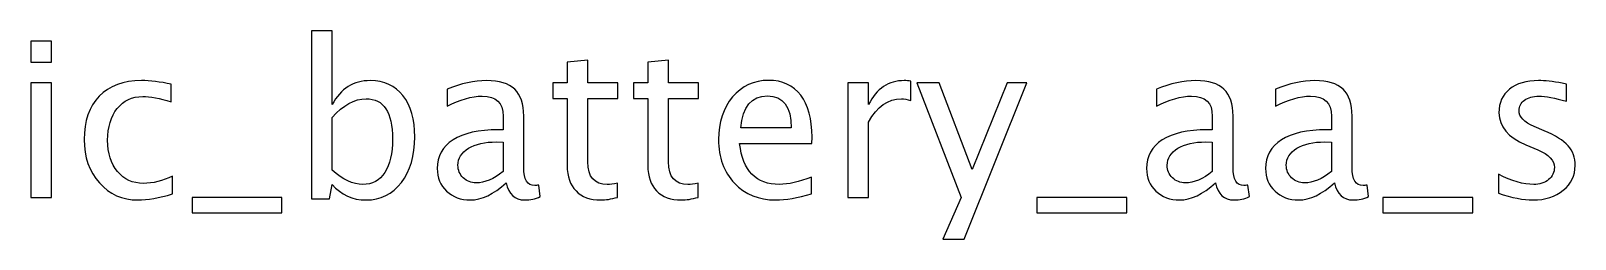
# Model space of a CAD drawing. Header units: centimetres. Extents: x -32.7 to 32.7, y -29.5 to 43.7.
# Drawn here: x -22.82 to -13.73, y -12.57 to -11.35 of the extents above; entities that cross this region are included whole.
import ezdxf

# ---------------------------------------------------------------- set-up
doc = ezdxf.new("R2010")
doc.units = ezdxf.units.CM
doc.header["$MEASUREMENT"] = 0
doc.layers.add('Layer 1', color=7, linetype='Continuous')

msp = doc.modelspace()

# ---------------------------------------------------------------- linework, layer by layer
at = {"layer": 'Layer 1'}
for points, knots in [([(-21.1707, -12.33718), (-21.1707, -12.33718), (-21.1707, -11.35039), (-21.1707, -11.35039), (-21.1707, -11.35039), (-21.1707, -11.35039), (-21.04878, -11.35039), (-21.04878, -11.35039), (-21.04878, -11.35039), (-21.04878, -11.35039), (-21.04878, -11.78367), (-21.04878, -11.78367), (-21.04878, -11.78367), (-20.99883, -11.68948), (-20.92368, -11.64249), (-20.82357, -11.64249), (-20.82357, -11.64249), (-20.7425, -11.64249), (-20.67879, -11.67191), (-20.63222, -11.73097), (-20.63222, -11.73097), (-20.58565, -11.79002), (-20.56237, -11.87067), (-20.56237, -11.9729), (-20.56237, -11.9729), (-20.56237, -12.08424), (-20.58883, -12.1742), (-20.64153, -12.24235), (-20.64153, -12.24235), (-20.69424, -12.31072), (-20.76366, -12.3448), (-20.8496, -12.3448), (-20.8496, -12.3448), (-20.9294, -12.3448), (-20.99586, -12.31432), (-21.04878, -12.25315), (-21.04878, -12.25315), (-21.04878, -12.25315), (-21.0636, -12.33718), (-21.0636, -12.33718), (-21.0636, -12.33718), (-21.0636, -12.33718), (-21.1707, -12.33718), (-21.1707, -12.33718)], [0, 0, 0, 0, 0.0833333, 0.0833333, 0.0833333, 0.0833333, 0.1666667, 0.1666667, 0.1666667, 0.1666667, 0.25, 0.25, 0.25, 0.25, 0.3333333, 0.3333333, 0.3333333, 0.3333333, 0.4166667, 0.4166667, 0.4166667, 0.4166667, 0.5, 0.5, 0.5, 0.5, 0.5833333, 0.5833333, 0.5833333, 0.5833333, 0.6666667, 0.6666667, 0.6666667, 0.6666667, 0.75, 0.75, 0.75, 0.75, 0.8333333, 0.8333333, 0.8333333, 0.8333333, 1, 1, 1, 1]), ([(-22.82318, -11.53327), (-22.82318, -11.53327), (-22.82318, -11.41135), (-22.82318, -11.41135), (-22.82318, -11.41135), (-22.82318, -11.41135), (-22.70126, -11.41135), (-22.70126, -11.41135), (-22.70126, -11.41135), (-22.70126, -11.41135), (-22.70126, -11.53327), (-22.70126, -11.53327), (-22.70126, -11.53327), (-22.70126, -11.53327), (-22.82318, -11.53327), (-22.82318, -11.53327)], [0, 0, 0, 0, 0.2, 0.2, 0.2, 0.2, 0.4, 0.4, 0.4, 0.4, 0.6, 0.6, 0.6, 0.6, 1, 1, 1, 1]), ([(-19.36921, -12.32935), (-19.40689, -12.33972), (-19.43969, -12.3448), (-19.46742, -12.3448), (-19.46742, -12.3448), (-19.52965, -12.3448), (-19.57812, -12.32702), (-19.61284, -12.29146), (-19.61284, -12.29146), (-19.64776, -12.2559), (-19.66512, -12.20658), (-19.66512, -12.14329), (-19.66512, -12.14329), (-19.66512, -12.14329), (-19.66512, -11.7479), (-19.66512, -11.7479), (-19.66512, -11.7479), (-19.66512, -11.7479), (-19.74936, -11.7479), (-19.74936, -11.7479), (-19.74936, -11.7479), (-19.74936, -11.7479), (-19.74936, -11.65646), (-19.74936, -11.65646), (-19.74936, -11.65646), (-19.74936, -11.65646), (-19.66512, -11.65646), (-19.66512, -11.65646), (-19.66512, -11.65646), (-19.66512, -11.65646), (-19.66512, -11.53475), (-19.66512, -11.53475), (-19.66512, -11.53475), (-19.66512, -11.53475), (-19.5432, -11.52311), (-19.5432, -11.52311), (-19.5432, -11.52311), (-19.5432, -11.52311), (-19.5432, -11.65646), (-19.5432, -11.65646), (-19.5432, -11.65646), (-19.5432, -11.65646), (-19.36667, -11.65646), (-19.36667, -11.65646), (-19.36667, -11.65646), (-19.36667, -11.65646), (-19.36667, -11.7479), (-19.36667, -11.7479), (-19.36667, -11.7479), (-19.36667, -11.7479), (-19.5432, -11.7479), (-19.5432, -11.7479), (-19.5432, -11.7479), (-19.5432, -11.7479), (-19.5432, -12.12128), (-19.5432, -12.12128), (-19.5432, -12.12128), (-19.5432, -12.20933), (-19.50489, -12.25336), (-19.42848, -12.25336), (-19.42848, -12.25336), (-19.41218, -12.25336), (-19.39249, -12.25061), (-19.36921, -12.24532), (-19.36921, -12.24532), (-19.36921, -12.24532), (-19.36921, -12.32935), (-19.36921, -12.32935)], [0, 0, 0, 0, 0.0555556, 0.0555556, 0.0555556, 0.0555556, 0.1111111, 0.1111111, 0.1111111, 0.1111111, 0.1666667, 0.1666667, 0.1666667, 0.1666667, 0.2222222, 0.2222222, 0.2222222, 0.2222222, 0.2777778, 0.2777778, 0.2777778, 0.2777778, 0.3333333, 0.3333333, 0.3333333, 0.3333333, 0.3888889, 0.3888889, 0.3888889, 0.3888889, 0.4444444, 0.4444444, 0.4444444, 0.4444444, 0.5, 0.5, 0.5, 0.5, 0.5555556, 0.5555556, 0.5555556, 0.5555556, 0.6111111, 0.6111111, 0.6111111, 0.6111111, 0.6666667, 0.6666667, 0.6666667, 0.6666667, 0.7222222, 0.7222222, 0.7222222, 0.7222222, 0.7777778, 0.7777778, 0.7777778, 0.7777778, 0.8333333, 0.8333333, 0.8333333, 0.8333333, 0.8888889, 0.8888889, 0.8888889, 0.8888889, 1, 1, 1, 1]), ([(-18.89423, -12.32935), (-18.93191, -12.33972), (-18.96471, -12.3448), (-18.99244, -12.3448), (-18.99244, -12.3448), (-19.05467, -12.3448), (-19.10314, -12.32702), (-19.13786, -12.29146), (-19.13786, -12.29146), (-19.17278, -12.2559), (-19.19014, -12.20658), (-19.19014, -12.14329), (-19.19014, -12.14329), (-19.19014, -12.14329), (-19.19014, -11.7479), (-19.19014, -11.7479), (-19.19014, -11.7479), (-19.19014, -11.7479), (-19.27438, -11.7479), (-19.27438, -11.7479), (-19.27438, -11.7479), (-19.27438, -11.7479), (-19.27438, -11.65646), (-19.27438, -11.65646), (-19.27438, -11.65646), (-19.27438, -11.65646), (-19.19014, -11.65646), (-19.19014, -11.65646), (-19.19014, -11.65646), (-19.19014, -11.65646), (-19.19014, -11.53475), (-19.19014, -11.53475), (-19.19014, -11.53475), (-19.19014, -11.53475), (-19.06822, -11.52311), (-19.06822, -11.52311), (-19.06822, -11.52311), (-19.06822, -11.52311), (-19.06822, -11.65646), (-19.06822, -11.65646), (-19.06822, -11.65646), (-19.06822, -11.65646), (-18.89169, -11.65646), (-18.89169, -11.65646), (-18.89169, -11.65646), (-18.89169, -11.65646), (-18.89169, -11.7479), (-18.89169, -11.7479), (-18.89169, -11.7479), (-18.89169, -11.7479), (-19.06822, -11.7479), (-19.06822, -11.7479), (-19.06822, -11.7479), (-19.06822, -11.7479), (-19.06822, -12.12128), (-19.06822, -12.12128), (-19.06822, -12.12128), (-19.06822, -12.20933), (-19.02991, -12.25336), (-18.9535, -12.25336), (-18.9535, -12.25336), (-18.9372, -12.25336), (-18.91751, -12.25061), (-18.89423, -12.24532), (-18.89423, -12.24532), (-18.89423, -12.24532), (-18.89423, -12.32935), (-18.89423, -12.32935)], [0, 0, 0, 0, 0.0555556, 0.0555556, 0.0555556, 0.0555556, 0.1111111, 0.1111111, 0.1111111, 0.1111111, 0.1666667, 0.1666667, 0.1666667, 0.1666667, 0.2222222, 0.2222222, 0.2222222, 0.2222222, 0.2777778, 0.2777778, 0.2777778, 0.2777778, 0.3333333, 0.3333333, 0.3333333, 0.3333333, 0.3888889, 0.3888889, 0.3888889, 0.3888889, 0.4444444, 0.4444444, 0.4444444, 0.4444444, 0.5, 0.5, 0.5, 0.5, 0.5555556, 0.5555556, 0.5555556, 0.5555556, 0.6111111, 0.6111111, 0.6111111, 0.6111111, 0.6666667, 0.6666667, 0.6666667, 0.6666667, 0.7222222, 0.7222222, 0.7222222, 0.7222222, 0.7777778, 0.7777778, 0.7777778, 0.7777778, 0.8333333, 0.8333333, 0.8333333, 0.8333333, 0.8888889, 0.8888889, 0.8888889, 0.8888889, 1, 1, 1, 1]), ([(-22.82318, -12.32956), (-22.82318, -12.32956), (-22.82318, -11.65646), (-22.82318, -11.65646), (-22.82318, -11.65646), (-22.82318, -11.65646), (-22.70126, -11.65646), (-22.70126, -11.65646), (-22.70126, -11.65646), (-22.70126, -11.65646), (-22.70126, -12.32956), (-22.70126, -12.32956), (-22.70126, -12.32956), (-22.70126, -12.32956), (-22.82318, -12.32956), (-22.82318, -12.32956)], [0, 0, 0, 0, 0.2, 0.2, 0.2, 0.2, 0.4, 0.4, 0.4, 0.4, 0.6, 0.6, 0.6, 0.6, 1, 1, 1, 1]), ([(-21.98879, -12.30924), (-22.06774, -12.33295), (-22.1359, -12.3448), (-22.19326, -12.3448), (-22.19326, -12.3448), (-22.28428, -12.3448), (-22.35963, -12.31114), (-22.41953, -12.24405), (-22.41953, -12.24405), (-22.47943, -12.17674), (-22.50949, -12.09186), (-22.50949, -11.98962), (-22.50949, -11.98962), (-22.50949, -11.8804), (-22.47986, -11.7951), (-22.42059, -11.73414), (-22.42059, -11.73414), (-22.36132, -11.67297), (-22.27856, -11.64249), (-22.1723, -11.64249), (-22.1723, -11.64249), (-22.12002, -11.64249), (-22.06118, -11.64969), (-21.99641, -11.66408), (-21.99641, -11.66408), (-21.99641, -11.66408), (-21.99641, -11.76695), (-21.99641, -11.76695), (-21.99641, -11.76695), (-22.0652, -11.74663), (-22.12129, -11.73647), (-22.16447, -11.73647), (-22.16447, -11.73647), (-22.22713, -11.73647), (-22.27729, -11.75996), (-22.31476, -11.80674), (-22.31476, -11.80674), (-22.35222, -11.85352), (-22.37106, -11.91596), (-22.37106, -11.99386), (-22.37106, -11.99386), (-22.37106, -12.06942), (-22.35159, -12.13038), (-22.31285, -12.17716), (-22.31285, -12.17716), (-22.27412, -12.22373), (-22.22353, -12.24701), (-22.16066, -12.24701), (-22.16066, -12.24701), (-22.10499, -12.24701), (-22.04784, -12.23262), (-21.98879, -12.20383), (-21.98879, -12.20383), (-21.98879, -12.20383), (-21.98879, -12.30924), (-21.98879, -12.30924)], [0, 0, 0, 0, 0.0666667, 0.0666667, 0.0666667, 0.0666667, 0.1333333, 0.1333333, 0.1333333, 0.1333333, 0.2, 0.2, 0.2, 0.2, 0.2666667, 0.2666667, 0.2666667, 0.2666667, 0.3333333, 0.3333333, 0.3333333, 0.3333333, 0.4, 0.4, 0.4, 0.4, 0.4666667, 0.4666667, 0.4666667, 0.4666667, 0.5333333, 0.5333333, 0.5333333, 0.5333333, 0.6, 0.6, 0.6, 0.6, 0.6666667, 0.6666667, 0.6666667, 0.6666667, 0.7333333, 0.7333333, 0.7333333, 0.7333333, 0.8, 0.8, 0.8, 0.8, 0.8666667, 0.8666667, 0.8666667, 0.8666667, 1, 1, 1, 1]), ([(-20.02453, -12.24383), (-20.09776, -12.31114), (-20.16825, -12.3448), (-20.23598, -12.3448), (-20.23598, -12.3448), (-20.29165, -12.3448), (-20.33801, -12.32744), (-20.37462, -12.29252), (-20.37462, -12.29252), (-20.41145, -12.25759), (-20.42987, -12.21357), (-20.42987, -12.16044), (-20.42987, -12.16044), (-20.42987, -12.08699), (-20.39897, -12.03047), (-20.33716, -11.9911), (-20.33716, -11.9911), (-20.27535, -11.95173), (-20.18666, -11.93205), (-20.07109, -11.93205), (-20.07109, -11.93205), (-20.07109, -11.93205), (-20.04252, -11.93205), (-20.04252, -11.93205), (-20.04252, -11.93205), (-20.04252, -11.93205), (-20.04252, -11.85098), (-20.04252, -11.85098), (-20.04252, -11.85098), (-20.04252, -11.77288), (-20.08316, -11.73393), (-20.16465, -11.73393), (-20.16465, -11.73393), (-20.22773, -11.73393), (-20.29673, -11.75383), (-20.37145, -11.79362), (-20.37145, -11.79362), (-20.37145, -11.79362), (-20.37145, -11.69329), (-20.37145, -11.69329), (-20.37145, -11.69329), (-20.28932, -11.65942), (-20.21185, -11.64249), (-20.13925, -11.64249), (-20.13925, -11.64249), (-20.06453, -11.64249), (-20.00929, -11.65942), (-19.97394, -11.6935), (-19.97394, -11.6935), (-19.93838, -11.72758), (-19.9206, -11.78007), (-19.9206, -11.85098), (-19.9206, -11.85098), (-19.9206, -11.85098), (-19.9206, -12.15515), (-19.9206, -12.15515), (-19.9206, -12.15515), (-19.9206, -12.22478), (-19.89922, -12.25971), (-19.85625, -12.25971), (-19.85625, -12.25971), (-19.85096, -12.25971), (-19.84313, -12.25886), (-19.83276, -12.25717), (-19.83276, -12.25717), (-19.83276, -12.25717), (-19.82408, -12.3249), (-19.82408, -12.3249), (-19.82408, -12.3249), (-19.85181, -12.33824), (-19.88229, -12.3448), (-19.91573, -12.3448), (-19.91573, -12.3448), (-19.97267, -12.3448), (-20.00886, -12.31114), (-20.02453, -12.24383)], [0, 0, 0, 0, 0.05, 0.05, 0.05, 0.05, 0.1, 0.1, 0.1, 0.1, 0.15, 0.15, 0.15, 0.15, 0.2, 0.2, 0.2, 0.2, 0.25, 0.25, 0.25, 0.25, 0.3, 0.3, 0.3, 0.3, 0.35, 0.35, 0.35, 0.35, 0.4, 0.4, 0.4, 0.4, 0.45, 0.45, 0.45, 0.45, 0.5, 0.5, 0.5, 0.5, 0.55, 0.55, 0.55, 0.55, 0.6, 0.6, 0.6, 0.6, 0.65, 0.65, 0.65, 0.65, 0.7, 0.7, 0.7, 0.7, 0.75, 0.75, 0.75, 0.75, 0.8, 0.8, 0.8, 0.8, 0.85, 0.85, 0.85, 0.85, 0.9, 0.9, 0.9, 0.9, 1, 1, 1, 1]), ([(-18.22621, -12.30797), (-18.30812, -12.33252), (-18.37819, -12.3448), (-18.43661, -12.3448), (-18.43661, -12.3448), (-18.5363, -12.3448), (-18.61737, -12.31178), (-18.67981, -12.24595), (-18.67981, -12.24595), (-18.74225, -12.18012), (-18.77358, -12.09482), (-18.77358, -11.98983), (-18.77358, -11.98983), (-18.77358, -11.88802), (-18.74606, -11.80441), (-18.69082, -11.73901), (-18.69082, -11.73901), (-18.63557, -11.67382), (-18.56488, -11.64122), (-18.47873, -11.64122), (-18.47873, -11.64122), (-18.39724, -11.64122), (-18.33416, -11.67022), (-18.28971, -11.72821), (-18.28971, -11.72821), (-18.24526, -11.78621), (-18.22303, -11.86834), (-18.22303, -11.97481), (-18.22303, -11.97481), (-18.22303, -11.97481), (-18.22367, -12.01206), (-18.22367, -12.01206), (-18.22367, -12.01206), (-18.22367, -12.01206), (-18.64912, -12.01206), (-18.64912, -12.01206), (-18.64912, -12.01206), (-18.63134, -12.17293), (-18.55281, -12.25336), (-18.41375, -12.25336), (-18.41375, -12.25336), (-18.36273, -12.25336), (-18.30029, -12.23897), (-18.22621, -12.21018), (-18.22621, -12.21018), (-18.22621, -12.21018), (-18.22621, -12.30797), (-18.22621, -12.30797)], [0, 0, 0, 0, 0.0769231, 0.0769231, 0.0769231, 0.0769231, 0.1538462, 0.1538462, 0.1538462, 0.1538462, 0.2307692, 0.2307692, 0.2307692, 0.2307692, 0.3076923, 0.3076923, 0.3076923, 0.3076923, 0.3846154, 0.3846154, 0.3846154, 0.3846154, 0.4615385, 0.4615385, 0.4615385, 0.4615385, 0.5384615, 0.5384615, 0.5384615, 0.5384615, 0.6153846, 0.6153846, 0.6153846, 0.6153846, 0.6923077, 0.6923077, 0.6923077, 0.6923077, 0.7692308, 0.7692308, 0.7692308, 0.7692308, 0.8461538, 0.8461538, 0.8461538, 0.8461538, 1, 1, 1, 1]), ([(-18.01264, -12.32956), (-18.01264, -12.32956), (-18.01264, -11.65646), (-18.01264, -11.65646), (-18.01264, -11.65646), (-18.01264, -11.65646), (-17.89072, -11.65646), (-17.89072, -11.65646), (-17.89072, -11.65646), (-17.89072, -11.65646), (-17.89072, -11.78367), (-17.89072, -11.78367), (-17.89072, -11.78367), (-17.84225, -11.68948), (-17.77197, -11.64249), (-17.67969, -11.64249), (-17.67969, -11.64249), (-17.6672, -11.64249), (-17.65408, -11.64355), (-17.64053, -11.64566), (-17.64053, -11.64566), (-17.64053, -11.64566), (-17.64053, -11.75975), (-17.64053, -11.75975), (-17.64053, -11.75975), (-17.6617, -11.75277), (-17.68032, -11.74917), (-17.69641, -11.74917), (-17.69641, -11.74917), (-17.77388, -11.74917), (-17.83865, -11.79489), (-17.89072, -11.88654), (-17.89072, -11.88654), (-17.89072, -11.88654), (-17.89072, -12.32956), (-17.89072, -12.32956), (-17.89072, -12.32956), (-17.89072, -12.32956), (-18.01264, -12.32956), (-18.01264, -12.32956)], [0, 0, 0, 0, 0.0909091, 0.0909091, 0.0909091, 0.0909091, 0.1818182, 0.1818182, 0.1818182, 0.1818182, 0.2727273, 0.2727273, 0.2727273, 0.2727273, 0.3636364, 0.3636364, 0.3636364, 0.3636364, 0.4545455, 0.4545455, 0.4545455, 0.4545455, 0.5454545, 0.5454545, 0.5454545, 0.5454545, 0.6363636, 0.6363636, 0.6363636, 0.6363636, 0.7272727, 0.7272727, 0.7272727, 0.7272727, 0.8181818, 0.8181818, 0.8181818, 0.8181818, 1, 1, 1, 1]), ([(-17.45321, -12.57467), (-17.45321, -12.57467), (-17.34399, -12.33041), (-17.34399, -12.33041), (-17.34399, -12.33041), (-17.34399, -12.33041), (-17.60476, -11.65646), (-17.60476, -11.65646), (-17.60476, -11.65646), (-17.60476, -11.65646), (-17.47395, -11.65646), (-17.47395, -11.65646), (-17.47395, -11.65646), (-17.47395, -11.65646), (-17.28006, -12.16615), (-17.28006, -12.16615), (-17.28006, -12.16615), (-17.28006, -12.16615), (-17.07326, -11.65646), (-17.07326, -11.65646), (-17.07326, -11.65646), (-17.07326, -11.65646), (-16.95833, -11.65646), (-16.95833, -11.65646), (-16.95833, -11.65646), (-16.95833, -11.65646), (-17.32621, -12.57467), (-17.32621, -12.57467), (-17.32621, -12.57467), (-17.32621, -12.57467), (-17.45321, -12.57467), (-17.45321, -12.57467)], [0, 0, 0, 0, 0.1111111, 0.1111111, 0.1111111, 0.1111111, 0.2222222, 0.2222222, 0.2222222, 0.2222222, 0.3333333, 0.3333333, 0.3333333, 0.3333333, 0.4444444, 0.4444444, 0.4444444, 0.4444444, 0.5555556, 0.5555556, 0.5555556, 0.5555556, 0.6666667, 0.6666667, 0.6666667, 0.6666667, 0.7777778, 0.7777778, 0.7777778, 0.7777778, 1, 1, 1, 1]), ([(-15.8475, -12.24383), (-15.92073, -12.31114), (-15.99122, -12.3448), (-16.05895, -12.3448), (-16.05895, -12.3448), (-16.11462, -12.3448), (-16.16098, -12.32744), (-16.19759, -12.29252), (-16.19759, -12.29252), (-16.23442, -12.25759), (-16.25284, -12.21357), (-16.25284, -12.16044), (-16.25284, -12.16044), (-16.25284, -12.08699), (-16.22194, -12.03047), (-16.16013, -11.9911), (-16.16013, -11.9911), (-16.09832, -11.95173), (-16.00963, -11.93205), (-15.89406, -11.93205), (-15.89406, -11.93205), (-15.89406, -11.93205), (-15.86549, -11.93205), (-15.86549, -11.93205), (-15.86549, -11.93205), (-15.86549, -11.93205), (-15.86549, -11.85098), (-15.86549, -11.85098), (-15.86549, -11.85098), (-15.86549, -11.77288), (-15.90613, -11.73393), (-15.98762, -11.73393), (-15.98762, -11.73393), (-16.0507, -11.73393), (-16.1197, -11.75383), (-16.19442, -11.79362), (-16.19442, -11.79362), (-16.19442, -11.79362), (-16.19442, -11.69329), (-16.19442, -11.69329), (-16.19442, -11.69329), (-16.11229, -11.65942), (-16.03482, -11.64249), (-15.96222, -11.64249), (-15.96222, -11.64249), (-15.8875, -11.64249), (-15.83226, -11.65942), (-15.79691, -11.6935), (-15.79691, -11.6935), (-15.76135, -11.72758), (-15.74357, -11.78007), (-15.74357, -11.85098), (-15.74357, -11.85098), (-15.74357, -11.85098), (-15.74357, -12.15515), (-15.74357, -12.15515), (-15.74357, -12.15515), (-15.74357, -12.22478), (-15.72219, -12.25971), (-15.67922, -12.25971), (-15.67922, -12.25971), (-15.67393, -12.25971), (-15.6661, -12.25886), (-15.65573, -12.25717), (-15.65573, -12.25717), (-15.65573, -12.25717), (-15.64705, -12.3249), (-15.64705, -12.3249), (-15.64705, -12.3249), (-15.67478, -12.33824), (-15.70526, -12.3448), (-15.7387, -12.3448), (-15.7387, -12.3448), (-15.79564, -12.3448), (-15.83183, -12.31114), (-15.8475, -12.24383)], [0, 0, 0, 0, 0.05, 0.05, 0.05, 0.05, 0.1, 0.1, 0.1, 0.1, 0.15, 0.15, 0.15, 0.15, 0.2, 0.2, 0.2, 0.2, 0.25, 0.25, 0.25, 0.25, 0.3, 0.3, 0.3, 0.3, 0.35, 0.35, 0.35, 0.35, 0.4, 0.4, 0.4, 0.4, 0.45, 0.45, 0.45, 0.45, 0.5, 0.5, 0.5, 0.5, 0.55, 0.55, 0.55, 0.55, 0.6, 0.6, 0.6, 0.6, 0.65, 0.65, 0.65, 0.65, 0.7, 0.7, 0.7, 0.7, 0.75, 0.75, 0.75, 0.75, 0.8, 0.8, 0.8, 0.8, 0.85, 0.85, 0.85, 0.85, 0.9, 0.9, 0.9, 0.9, 1, 1, 1, 1]), ([(-15.14625, -12.24383), (-15.21948, -12.31114), (-15.28997, -12.3448), (-15.3577, -12.3448), (-15.3577, -12.3448), (-15.41337, -12.3448), (-15.45973, -12.32744), (-15.49634, -12.29252), (-15.49634, -12.29252), (-15.53317, -12.25759), (-15.55159, -12.21357), (-15.55159, -12.16044), (-15.55159, -12.16044), (-15.55159, -12.08699), (-15.52069, -12.03047), (-15.45888, -11.9911), (-15.45888, -11.9911), (-15.39707, -11.95173), (-15.30838, -11.93205), (-15.19281, -11.93205), (-15.19281, -11.93205), (-15.19281, -11.93205), (-15.16424, -11.93205), (-15.16424, -11.93205), (-15.16424, -11.93205), (-15.16424, -11.93205), (-15.16424, -11.85098), (-15.16424, -11.85098), (-15.16424, -11.85098), (-15.16424, -11.77288), (-15.20488, -11.73393), (-15.28637, -11.73393), (-15.28637, -11.73393), (-15.34945, -11.73393), (-15.41845, -11.75383), (-15.49317, -11.79362), (-15.49317, -11.79362), (-15.49317, -11.79362), (-15.49317, -11.69329), (-15.49317, -11.69329), (-15.49317, -11.69329), (-15.41104, -11.65942), (-15.33357, -11.64249), (-15.26097, -11.64249), (-15.26097, -11.64249), (-15.18625, -11.64249), (-15.13101, -11.65942), (-15.09566, -11.6935), (-15.09566, -11.6935), (-15.0601, -11.72758), (-15.04232, -11.78007), (-15.04232, -11.85098), (-15.04232, -11.85098), (-15.04232, -11.85098), (-15.04232, -12.15515), (-15.04232, -12.15515), (-15.04232, -12.15515), (-15.04232, -12.22478), (-15.02094, -12.25971), (-14.97797, -12.25971), (-14.97797, -12.25971), (-14.97268, -12.25971), (-14.96485, -12.25886), (-14.95448, -12.25717), (-14.95448, -12.25717), (-14.95448, -12.25717), (-14.9458, -12.3249), (-14.9458, -12.3249), (-14.9458, -12.3249), (-14.97353, -12.33824), (-15.00401, -12.3448), (-15.03745, -12.3448), (-15.03745, -12.3448), (-15.09439, -12.3448), (-15.13058, -12.31114), (-15.14625, -12.24383)], [0, 0, 0, 0, 0.05, 0.05, 0.05, 0.05, 0.1, 0.1, 0.1, 0.1, 0.15, 0.15, 0.15, 0.15, 0.2, 0.2, 0.2, 0.2, 0.25, 0.25, 0.25, 0.25, 0.3, 0.3, 0.3, 0.3, 0.35, 0.35, 0.35, 0.35, 0.4, 0.4, 0.4, 0.4, 0.45, 0.45, 0.45, 0.45, 0.5, 0.5, 0.5, 0.5, 0.55, 0.55, 0.55, 0.55, 0.6, 0.6, 0.6, 0.6, 0.65, 0.65, 0.65, 0.65, 0.7, 0.7, 0.7, 0.7, 0.75, 0.75, 0.75, 0.75, 0.8, 0.8, 0.8, 0.8, 0.85, 0.85, 0.85, 0.85, 0.9, 0.9, 0.9, 0.9, 1, 1, 1, 1]), ([(-14.18105, -12.30543), (-14.18105, -12.30543), (-14.18105, -12.19367), (-14.18105, -12.19367), (-14.18105, -12.19367), (-14.10125, -12.23346), (-14.03204, -12.25336), (-13.97298, -12.25336), (-13.97298, -12.25336), (-13.93784, -12.25336), (-13.90863, -12.24383), (-13.88556, -12.22478), (-13.88556, -12.22478), (-13.86249, -12.20595), (-13.85085, -12.18224), (-13.85085, -12.15366), (-13.85085, -12.15366), (-13.85085, -12.11197), (-13.88323, -12.07746), (-13.948, -12.05016), (-13.948, -12.05016), (-13.948, -12.05016), (-14.01934, -12.01989), (-14.01934, -12.01989), (-14.01934, -12.01989), (-14.12453, -11.97629), (-14.17724, -11.91321), (-14.17724, -11.8313), (-14.17724, -11.8313), (-14.17724, -11.77266), (-14.1565, -11.72652), (-14.11501, -11.69287), (-14.11501, -11.69287), (-14.07352, -11.65921), (-14.01658, -11.64249), (-13.94441, -11.64249), (-13.94441, -11.64249), (-13.90694, -11.64249), (-13.86037, -11.64757), (-13.80513, -11.65794), (-13.80513, -11.65794), (-13.80513, -11.65794), (-13.77973, -11.66281), (-13.77973, -11.66281), (-13.77973, -11.66281), (-13.77973, -11.66281), (-13.77973, -11.76441), (-13.77973, -11.76441), (-13.77973, -11.76441), (-13.84767, -11.74409), (-13.90186, -11.73393), (-13.94229, -11.73393), (-13.94229, -11.73393), (-13.97785, -11.73393), (-14.006, -11.74176), (-14.02738, -11.75721), (-14.02738, -11.75721), (-14.04855, -11.77266), (-14.05913, -11.79341), (-14.05913, -11.81944), (-14.05913, -11.81944), (-14.05913, -11.85606), (-14.0295, -11.88718), (-13.97002, -11.91236), (-13.97002, -11.91236), (-13.97002, -11.91236), (-13.91139, -11.93713), (-13.91139, -11.93713), (-13.91139, -11.93713), (-13.84492, -11.96507), (-13.79793, -11.9947), (-13.77042, -12.02582), (-13.77042, -12.02582), (-13.74269, -12.05693), (-13.72893, -12.09588), (-13.72893, -12.14245), (-13.72893, -12.14245), (-13.72893, -12.2015), (-13.75221, -12.24997), (-13.79899, -12.28786), (-13.79899, -12.28786), (-13.84556, -12.32575), (-13.90525, -12.3448), (-13.97785, -12.3448), (-13.97785, -12.3448), (-14.03373, -12.3448), (-14.10125, -12.33168), (-14.18105, -12.30543)], [0, 0, 0, 0, 0.0434783, 0.0434783, 0.0434783, 0.0434783, 0.0869565, 0.0869565, 0.0869565, 0.0869565, 0.1304348, 0.1304348, 0.1304348, 0.1304348, 0.173913, 0.173913, 0.173913, 0.173913, 0.2173913, 0.2173913, 0.2173913, 0.2173913, 0.2608696, 0.2608696, 0.2608696, 0.2608696, 0.3043478, 0.3043478, 0.3043478, 0.3043478, 0.3478261, 0.3478261, 0.3478261, 0.3478261, 0.3913043, 0.3913043, 0.3913043, 0.3913043, 0.4347826, 0.4347826, 0.4347826, 0.4347826, 0.4782609, 0.4782609, 0.4782609, 0.4782609, 0.5217391, 0.5217391, 0.5217391, 0.5217391, 0.5652174, 0.5652174, 0.5652174, 0.5652174, 0.6086957, 0.6086957, 0.6086957, 0.6086957, 0.6521739, 0.6521739, 0.6521739, 0.6521739, 0.6956522, 0.6956522, 0.6956522, 0.6956522, 0.7391304, 0.7391304, 0.7391304, 0.7391304, 0.7826087, 0.7826087, 0.7826087, 0.7826087, 0.826087, 0.826087, 0.826087, 0.826087, 0.8695652, 0.8695652, 0.8695652, 0.8695652, 0.9130435, 0.9130435, 0.9130435, 0.9130435, 1, 1, 1, 1]), ([(-21.04878, -12.16912), (-20.98591, -12.22521), (-20.92601, -12.25336), (-20.86907, -12.25336), (-20.86907, -12.25336), (-20.81298, -12.25336), (-20.76959, -12.22986), (-20.73911, -12.18309), (-20.73911, -12.18309), (-20.70842, -12.13631), (-20.69318, -12.07048), (-20.69318, -11.98539), (-20.69318, -11.98539), (-20.69318, -11.82791), (-20.74525, -11.74917), (-20.84939, -11.74917), (-20.84939, -11.74917), (-20.91755, -11.74917), (-20.98401, -11.786), (-21.04878, -11.85987), (-21.04878, -11.85987), (-21.04878, -11.85987), (-21.04878, -12.16912), (-21.04878, -12.16912)], [0, 0, 0, 0, 0.1428571, 0.1428571, 0.1428571, 0.1428571, 0.2857143, 0.2857143, 0.2857143, 0.2857143, 0.4285714, 0.4285714, 0.4285714, 0.4285714, 0.5714286, 0.5714286, 0.5714286, 0.5714286, 0.7142857, 0.7142857, 0.7142857, 0.7142857, 1, 1, 1, 1]), ([(-18.64277, -11.92062), (-18.64277, -11.92062), (-18.34559, -11.92062), (-18.34559, -11.92062), (-18.34559, -11.92062), (-18.34559, -11.79531), (-18.39237, -11.73266), (-18.48571, -11.73266), (-18.48571, -11.73266), (-18.57969, -11.73266), (-18.63197, -11.79531), (-18.64277, -11.92062)], [0, 0, 0, 0, 0.25, 0.25, 0.25, 0.25, 0.5, 0.5, 0.5, 0.5, 1, 1, 1, 1]), ([(-20.04252, -12.17737), (-20.04252, -12.17737), (-20.04252, -12.00444), (-20.04252, -12.00444), (-20.04252, -12.00444), (-20.04252, -12.00444), (-20.08168, -12.00317), (-20.08168, -12.00317), (-20.08168, -12.00317), (-20.14941, -12.00317), (-20.20402, -12.01566), (-20.24572, -12.04063), (-20.24572, -12.04063), (-20.28721, -12.06582), (-20.30795, -12.09905), (-20.30795, -12.14054), (-20.30795, -12.14054), (-20.30795, -12.16954), (-20.29758, -12.19409), (-20.27705, -12.2142), (-20.27705, -12.2142), (-20.2563, -12.23431), (-20.23111, -12.24447), (-20.20127, -12.24447), (-20.20127, -12.24447), (-20.15047, -12.24447), (-20.09755, -12.22203), (-20.04252, -12.17737)], [0, 0, 0, 0, 0.125, 0.125, 0.125, 0.125, 0.25, 0.25, 0.25, 0.25, 0.375, 0.375, 0.375, 0.375, 0.5, 0.5, 0.5, 0.5, 0.625, 0.625, 0.625, 0.625, 0.75, 0.75, 0.75, 0.75, 1, 1, 1, 1]), ([(-15.86549, -12.17737), (-15.86549, -12.17737), (-15.86549, -12.00444), (-15.86549, -12.00444), (-15.86549, -12.00444), (-15.86549, -12.00444), (-15.90465, -12.00317), (-15.90465, -12.00317), (-15.90465, -12.00317), (-15.97238, -12.00317), (-16.02699, -12.01566), (-16.06869, -12.04063), (-16.06869, -12.04063), (-16.11018, -12.06582), (-16.13092, -12.09905), (-16.13092, -12.14054), (-16.13092, -12.14054), (-16.13092, -12.16954), (-16.12055, -12.19409), (-16.10002, -12.2142), (-16.10002, -12.2142), (-16.07927, -12.23431), (-16.05408, -12.24447), (-16.02424, -12.24447), (-16.02424, -12.24447), (-15.97344, -12.24447), (-15.92052, -12.22203), (-15.86549, -12.17737)], [0, 0, 0, 0, 0.125, 0.125, 0.125, 0.125, 0.25, 0.25, 0.25, 0.25, 0.375, 0.375, 0.375, 0.375, 0.5, 0.5, 0.5, 0.5, 0.625, 0.625, 0.625, 0.625, 0.75, 0.75, 0.75, 0.75, 1, 1, 1, 1]), ([(-15.16424, -12.17737), (-15.16424, -12.17737), (-15.16424, -12.00444), (-15.16424, -12.00444), (-15.16424, -12.00444), (-15.16424, -12.00444), (-15.2034, -12.00317), (-15.2034, -12.00317), (-15.2034, -12.00317), (-15.27113, -12.00317), (-15.32574, -12.01566), (-15.36744, -12.04063), (-15.36744, -12.04063), (-15.40893, -12.06582), (-15.42967, -12.09905), (-15.42967, -12.14054), (-15.42967, -12.14054), (-15.42967, -12.16954), (-15.4193, -12.19409), (-15.39877, -12.2142), (-15.39877, -12.2142), (-15.37802, -12.23431), (-15.35283, -12.24447), (-15.32299, -12.24447), (-15.32299, -12.24447), (-15.27219, -12.24447), (-15.21927, -12.22203), (-15.16424, -12.17737)], [0, 0, 0, 0, 0.125, 0.125, 0.125, 0.125, 0.25, 0.25, 0.25, 0.25, 0.375, 0.375, 0.375, 0.375, 0.5, 0.5, 0.5, 0.5, 0.625, 0.625, 0.625, 0.625, 0.75, 0.75, 0.75, 0.75, 1, 1, 1, 1]), ([(-21.87428, -12.421), (-21.87428, -12.421), (-21.87428, -12.32956), (-21.87428, -12.32956), (-21.87428, -12.32956), (-21.87428, -12.32956), (-21.34596, -12.32956), (-21.34596, -12.32956), (-21.34596, -12.32956), (-21.34596, -12.32956), (-21.34596, -12.421), (-21.34596, -12.421), (-21.34596, -12.421), (-21.34596, -12.421), (-21.87428, -12.421), (-21.87428, -12.421)], [0, 0, 0, 0, 0.2, 0.2, 0.2, 0.2, 0.4, 0.4, 0.4, 0.4, 0.6, 0.6, 0.6, 0.6, 1, 1, 1, 1]), ([(-16.898, -12.421), (-16.898, -12.421), (-16.898, -12.32956), (-16.898, -12.32956), (-16.898, -12.32956), (-16.898, -12.32956), (-16.36968, -12.32956), (-16.36968, -12.32956), (-16.36968, -12.32956), (-16.36968, -12.32956), (-16.36968, -12.421), (-16.36968, -12.421), (-16.36968, -12.421), (-16.36968, -12.421), (-16.898, -12.421), (-16.898, -12.421)], [0, 0, 0, 0, 0.2, 0.2, 0.2, 0.2, 0.4, 0.4, 0.4, 0.4, 0.6, 0.6, 0.6, 0.6, 1, 1, 1, 1]), ([(-14.8605, -12.421), (-14.8605, -12.421), (-14.8605, -12.32956), (-14.8605, -12.32956), (-14.8605, -12.32956), (-14.8605, -12.32956), (-14.33218, -12.32956), (-14.33218, -12.32956), (-14.33218, -12.32956), (-14.33218, -12.32956), (-14.33218, -12.421), (-14.33218, -12.421), (-14.33218, -12.421), (-14.33218, -12.421), (-14.8605, -12.421), (-14.8605, -12.421)], [0, 0, 0, 0, 0.2, 0.2, 0.2, 0.2, 0.4, 0.4, 0.4, 0.4, 0.6, 0.6, 0.6, 0.6, 1, 1, 1, 1])]:
    msp.add_open_spline(points, degree=3, knots=knots, dxfattribs=at)

doc.saveas('drawing.dxf')
